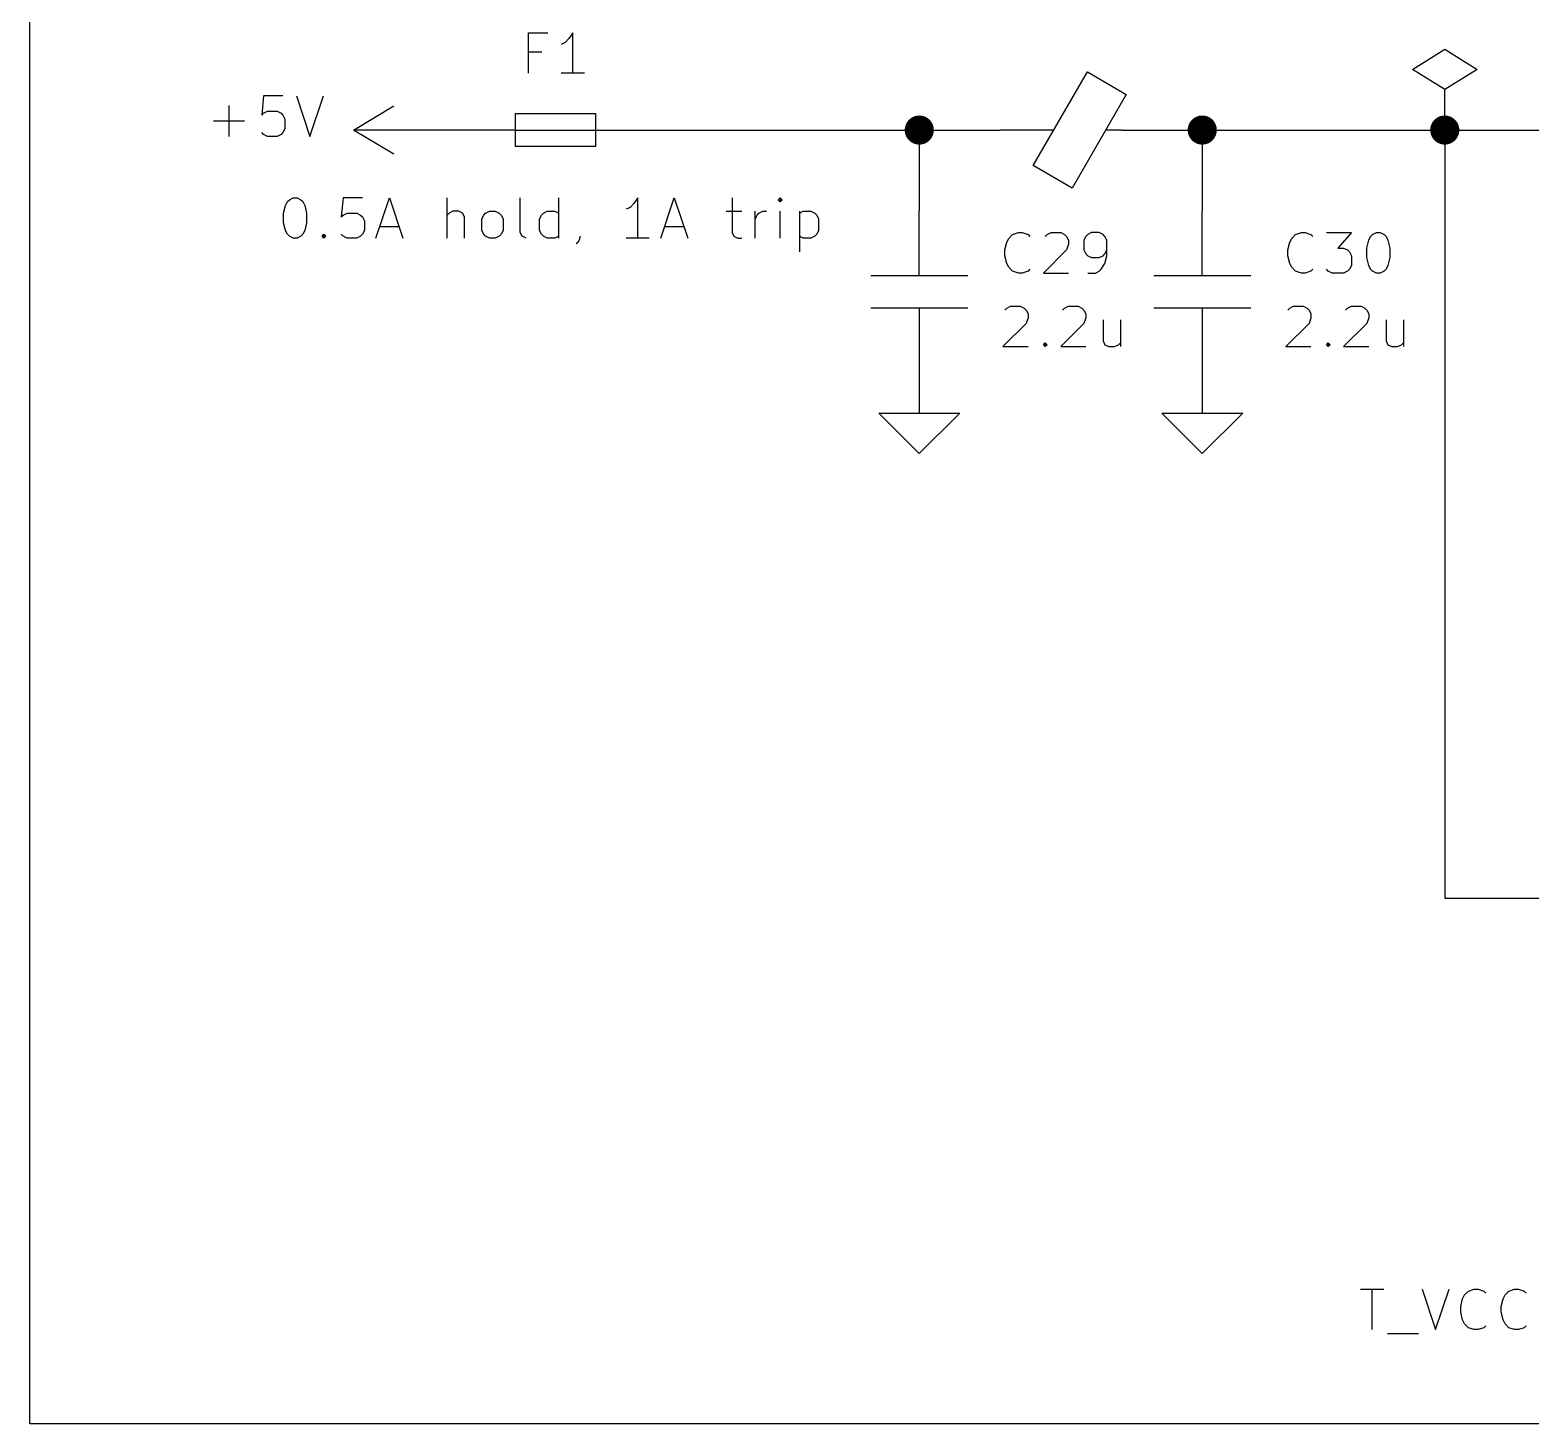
# Model space of a CAD drawing. Extents: x 0.4 to 16.1, y -11.3 to -0.4.
# Drawn here: x 6.3 to 8.155, y -8.35 to -6.626 of the extents above; entities that cross this region are included whole.
import ezdxf

# ---------------------------------------------------------------- set-up
doc = ezdxf.new("R2010")
doc.units = 0
doc.header["$MEASUREMENT"] = 0
for name, color, linetype in [('BLUE3', 171, 'CONTINUOUS'), ('CYAN2', 4, 'CONTINUOUS'), ('GRAY1', 251, 'CONTINUOUS'), ('GREEN3', 91, 'CONTINUOUS'), ('RED2', 1, 'CONTINUOUS')]:
    doc.layers.add(name, color=color, linetype=linetype)

msp = doc.modelspace()

# ---------------------------------------------------------------- linework, layer by layer
at = {"layer": 'BLUE3', "linetype": 'CONTINUOUS'}
for p, q in [((6.3, -8.35), (6.3, -4.85)), ((6.6136, -6.8528), (6.616, -6.8432)), ((6.616, -6.8432), (6.6184, -6.8385)), ((6.6184, -6.8385), (6.6208, -6.8361)), ((6.6208, -6.8361), (6.6255, -6.8337)), ((6.6255, -6.8337), (6.6303, -6.8337)), ((6.6303, -6.8337), (6.6351, -6.8361)), ((6.6351, -6.8361), (6.6374, -6.8385)), ((6.6374, -6.8385), (6.6398, -6.8432)), ((6.6398, -6.8432), (6.6422, -6.8528)), ((6.6874, -6.8337), (6.6851, -6.8575)), ((6.7113, -6.8337), (6.6874, -6.8337)), ((6.7279, -6.8837), (6.7446, -6.8337)), ((6.7446, -6.8337), (6.7613, -6.8837)), ((6.816, -6.8837), (6.816, -6.8337)), ((6.9065, -6.8766), (6.9065, -6.8337)), ((6.9541, -6.8837), (6.9541, -6.8337)), ((7.0422, -6.8456), (7.0374, -6.848)), ((7.047, -6.8409), (7.0422, -6.8456)), ((7.0517, -6.8337), (7.047, -6.8409)), ((7.0517, -6.8837), (7.0517, -6.8337)), ((7.0803, -6.8837), (7.097, -6.8337)), ((7.097, -6.8337), (7.1136, -6.8837)), ((7.1684, -6.8337), (7.1684, -6.8766)), ((7.2279, -6.8337), (7.2255, -6.8361)), ((7.2255, -6.8361), (7.2279, -6.8385)), ((7.2303, -6.8361), (7.2279, -6.8337)), ((7.2279, -6.8337), (7.2279, -6.8385)), ((7.2279, -6.8385), (7.2303, -6.8361)), ((6.6136, -6.8647), (6.6136, -6.8528)), ((6.616, -6.8742), (6.6136, -6.8647)), ((6.6422, -6.8647), (6.6398, -6.8742)), ((6.6422, -6.8528), (6.6422, -6.8647)), ((6.6851, -6.8575), (6.6874, -6.8551)), ((6.6874, -6.8551), (6.6922, -6.8528)), ((6.6922, -6.8528), (6.7041, -6.8528)), ((6.7041, -6.8528), (6.7089, -6.8551)), ((6.7089, -6.8551), (6.7113, -6.8575)), ((6.7113, -6.8575), (6.7136, -6.8623)), ((6.7136, -6.8623), (6.7136, -6.8742)), ((6.8184, -6.8528), (6.816, -6.8551)), ((6.8232, -6.8504), (6.8184, -6.8528)), ((6.8303, -6.8504), (6.8232, -6.8504)), ((6.8351, -6.8528), (6.8303, -6.8504)), ((6.8374, -6.8575), (6.8351, -6.8528)), ((6.8374, -6.8837), (6.8374, -6.8575)), ((6.8589, -6.8599), (6.8612, -6.8551)), ((6.8589, -6.8742), (6.8589, -6.8599)), ((6.8612, -6.8551), (6.8636, -6.8528)), ((6.8636, -6.8528), (6.8684, -6.8504)), ((6.8684, -6.8504), (6.8755, -6.8504)), ((6.8755, -6.8504), (6.8803, -6.8528)), ((6.8803, -6.8528), (6.8827, -6.8551)), ((6.8827, -6.8551), (6.8851, -6.8599)), ((6.8851, -6.8599), (6.8851, -6.8742)), ((6.9303, -6.8599), (6.9327, -6.8551)), ((6.9303, -6.8742), (6.9303, -6.8599)), ((6.9327, -6.8551), (6.9351, -6.8528)), ((6.9351, -6.8528), (6.9398, -6.8504)), ((6.9398, -6.8504), (6.9493, -6.8504)), ((6.9493, -6.8504), (6.9541, -6.8528)), ((7.1612, -6.8504), (7.1803, -6.8504)), ((7.197, -6.8837), (7.197, -6.8504)), ((7.197, -6.8599), (7.1993, -6.8551)), ((7.1993, -6.8551), (7.2017, -6.8528)), ((7.2017, -6.8528), (7.2065, -6.8504)), ((7.2065, -6.8504), (7.2112, -6.8504)), ((7.2279, -6.8837), (7.2279, -6.8504)), ((7.2517, -6.8504), (7.2517, -6.9004)), ((7.2517, -6.8528), (7.2565, -6.8504)), ((7.2565, -6.8504), (7.266, -6.8504)), ((7.266, -6.8504), (7.2708, -6.8528)), ((7.2708, -6.8528), (7.2731, -6.8551)), ((7.2731, -6.8551), (7.2755, -6.8599)), ((7.2755, -6.8599), (7.2755, -6.8742)), ((6.6184, -6.8789), (6.616, -6.8742)), ((6.6208, -6.8813), (6.6184, -6.8789)), ((6.6255, -6.8837), (6.6208, -6.8813)), ((6.6351, -6.8813), (6.6303, -6.8837)), ((6.6374, -6.8789), (6.6351, -6.8813)), ((6.6398, -6.8742), (6.6374, -6.8789)), ((6.6613, -6.8813), (6.6636, -6.8789)), ((6.6636, -6.8837), (6.6613, -6.8813)), ((6.6636, -6.8789), (6.666, -6.8813)), ((6.6636, -6.8789), (6.6636, -6.8837)), ((6.666, -6.8813), (6.6636, -6.8837)), ((6.6874, -6.8813), (6.6851, -6.8789)), ((6.6922, -6.8837), (6.6874, -6.8813)), ((6.7089, -6.8813), (6.7041, -6.8837)), ((6.7113, -6.8789), (6.7089, -6.8813)), ((6.7136, -6.8742), (6.7113, -6.8789)), ((6.7327, -6.8694), (6.7565, -6.8694)), ((6.8612, -6.8789), (6.8589, -6.8742)), ((6.8636, -6.8813), (6.8612, -6.8789)), ((6.8684, -6.8837), (6.8636, -6.8813)), ((6.8803, -6.8813), (6.8755, -6.8837)), ((6.8827, -6.8789), (6.8803, -6.8813)), ((6.8851, -6.8742), (6.8827, -6.8789)), ((6.9089, -6.8813), (6.9065, -6.8766)), ((6.9136, -6.8837), (6.9089, -6.8813)), ((6.9327, -6.8789), (6.9303, -6.8742)), ((6.9351, -6.8813), (6.9327, -6.8789)), ((6.9398, -6.8837), (6.9351, -6.8813)), ((6.9541, -6.8813), (6.9493, -6.8837)), ((6.9803, -6.8813), (6.9803, -6.8837)), ((7.0851, -6.8694), (7.1089, -6.8694)), ((7.1684, -6.8766), (7.1708, -6.8813)), ((7.1708, -6.8813), (7.1755, -6.8837)), ((7.2565, -6.8837), (7.2517, -6.8813)), ((7.2708, -6.8813), (7.266, -6.8837)), ((7.2731, -6.8789), (7.2708, -6.8813)), ((7.2755, -6.8742), (7.2731, -6.8789)), ((6.6303, -6.8837), (6.6255, -6.8837)), ((6.7041, -6.8837), (6.6922, -6.8837)), ((6.8755, -6.8837), (6.8684, -6.8837)), ((6.9493, -6.8837), (6.9398, -6.8837)), ((6.9779, -6.8885), (6.9755, -6.8909)), ((6.9803, -6.8837), (6.9779, -6.8885)), ((7.066, -6.8837), (7.0374, -6.8837)), ((7.1755, -6.8837), (7.1803, -6.8837)), ((7.266, -6.8837), (7.2565, -6.8837)), ((10.95, -8.35), (6.3, -8.35))]:
    msp.add_line(p, q, dxfattribs=at)
at = {"layer": 'CYAN2', "linetype": 'CONTINUOUS'}
for p, q in [((6.9167, -6.6798), (6.9167, -6.6298)), ((6.9167, -6.6298), (6.9405, -6.6298)), ((6.9619, -6.6417), (6.9571, -6.6441)), ((6.9667, -6.6369), (6.9619, -6.6417)), ((6.9714, -6.6298), (6.9667, -6.6369)), ((6.9714, -6.6798), (6.9714, -6.6298)), ((6.9333, -6.6536), (6.9167, -6.6536)), ((6.9857, -6.6798), (6.9571, -6.6798)), ((6.589, -6.7078), (6.5867, -6.7316)), ((6.6129, -6.7078), (6.589, -6.7078)), ((6.6295, -6.7078), (6.6462, -6.7578)), ((6.6462, -6.7578), (6.6629, -6.7078)), ((6.5462, -6.7578), (6.5462, -6.7197)), ((6.5867, -6.7316), (6.589, -6.7292)), ((6.589, -6.7292), (6.5938, -6.7268)), ((6.5938, -6.7268), (6.6057, -6.7268)), ((6.6057, -6.7268), (6.6105, -6.7292)), ((6.6105, -6.7292), (6.6129, -6.7316)), ((6.6129, -6.7316), (6.6152, -6.7364)), ((6.5271, -6.7388), (6.5652, -6.7388)), ((6.589, -6.7554), (6.5867, -6.753)), ((6.6129, -6.753), (6.6105, -6.7554)), ((6.6152, -6.7483), (6.6129, -6.753)), ((6.6152, -6.7364), (6.6152, -6.7483)), ((6.5938, -6.7578), (6.589, -6.7554)), ((6.6057, -6.7578), (6.5938, -6.7578)), ((6.6105, -6.7554), (6.6057, -6.7578)), ((7.5107, -6.8839), (7.5154, -6.8792)), ((7.5107, -6.8839), (7.5154, -6.8792)), ((7.5154, -6.8792), (7.5226, -6.8768)), ((7.5154, -6.8792), (7.5226, -6.8768)), ((7.5226, -6.8768), (7.5273, -6.8768)), ((7.5226, -6.8768), (7.5273, -6.8768)), ((7.5273, -6.8768), (7.5345, -6.8792)), ((7.5273, -6.8768), (7.5345, -6.8792)), ((7.5345, -6.8792), (7.5369, -6.8816)), ((7.5345, -6.8792), (7.5369, -6.8816)), ((7.5559, -6.8816), (7.5583, -6.8792)), ((7.5559, -6.8816), (7.5583, -6.8792)), ((7.5583, -6.8792), (7.563, -6.8768)), ((7.5583, -6.8792), (7.563, -6.8768)), ((7.563, -6.8768), (7.5749, -6.8768)), ((7.563, -6.8768), (7.5749, -6.8768)), ((7.5749, -6.8768), (7.5797, -6.8792)), ((7.5749, -6.8768), (7.5797, -6.8792)), ((7.5797, -6.8792), (7.5821, -6.8816)), ((7.5797, -6.8792), (7.5821, -6.8816)), ((7.5821, -6.8816), (7.5845, -6.8863)), ((7.5821, -6.8816), (7.5845, -6.8863)), ((7.6059, -6.8816), (7.6035, -6.8863)), ((7.6059, -6.8816), (7.6035, -6.8863)), ((7.6083, -6.8792), (7.6059, -6.8816)), ((7.6083, -6.8792), (7.6059, -6.8816)), ((7.613, -6.8768), (7.6083, -6.8792)), ((7.613, -6.8768), (7.6083, -6.8792)), ((7.6226, -6.8768), (7.613, -6.8768)), ((7.6226, -6.8768), (7.613, -6.8768)), ((7.6273, -6.8792), (7.6226, -6.8768)), ((7.6273, -6.8792), (7.6226, -6.8768)), ((7.6297, -6.8816), (7.6273, -6.8792)), ((7.6297, -6.8816), (7.6273, -6.8792)), ((7.6321, -6.8863), (7.6297, -6.8816)), ((7.6321, -6.8863), (7.6297, -6.8816)), ((7.8607, -6.8839), (7.8654, -6.8792)), ((7.8607, -6.8839), (7.8654, -6.8792)), ((7.8654, -6.8792), (7.8726, -6.8768)), ((7.8654, -6.8792), (7.8726, -6.8768)), ((7.8726, -6.8768), (7.8773, -6.8768)), ((7.8726, -6.8768), (7.8773, -6.8768)), ((7.8773, -6.8768), (7.8845, -6.8792)), ((7.8773, -6.8768), (7.8845, -6.8792)), ((7.8845, -6.8792), (7.8869, -6.8816)), ((7.8845, -6.8792), (7.8869, -6.8816)), ((7.9035, -6.8768), (7.9345, -6.8768)), ((7.9035, -6.8768), (7.9345, -6.8768)), ((7.9345, -6.8768), (7.9178, -6.8959)), ((7.9345, -6.8768), (7.9178, -6.8959)), ((7.9559, -6.8863), (7.9583, -6.8816)), ((7.9559, -6.8863), (7.9583, -6.8816)), ((7.9583, -6.8816), (7.9607, -6.8792)), ((7.9583, -6.8816), (7.9607, -6.8792)), ((7.9607, -6.8792), (7.9654, -6.8768)), ((7.9607, -6.8792), (7.9654, -6.8768)), ((7.9654, -6.8768), (7.9702, -6.8768)), ((7.9654, -6.8768), (7.9702, -6.8768)), ((7.9702, -6.8768), (7.9749, -6.8792)), ((7.9702, -6.8768), (7.9749, -6.8792)), ((7.9749, -6.8792), (7.9773, -6.8816)), ((7.9749, -6.8792), (7.9773, -6.8816)), ((7.9773, -6.8816), (7.9797, -6.8863)), ((7.9773, -6.8816), (7.9797, -6.8863)), ((7.5059, -6.8982), (7.5083, -6.8887)), ((7.5059, -6.8982), (7.5083, -6.8887)), ((7.5059, -6.9054), (7.5059, -6.8982)), ((7.5059, -6.9054), (7.5059, -6.8982)), ((7.5083, -6.8887), (7.5107, -6.8839)), ((7.5083, -6.8887), (7.5107, -6.8839)), ((7.5821, -6.8982), (7.5535, -6.9268)), ((7.5821, -6.8982), (7.5535, -6.9268)), ((7.5845, -6.8911), (7.5821, -6.8982)), ((7.5845, -6.8911), (7.5821, -6.8982)), ((7.5845, -6.8863), (7.5845, -6.8911)), ((7.5845, -6.8863), (7.5845, -6.8911)), ((7.6035, -6.8863), (7.6035, -6.8982)), ((7.6035, -6.8863), (7.6035, -6.8982)), ((7.6035, -6.8982), (7.6059, -6.903)), ((7.6035, -6.8982), (7.6059, -6.903)), ((7.6297, -6.903), (7.6321, -6.8982)), ((7.6297, -6.903), (7.6321, -6.8982)), ((7.6321, -6.9054), (7.6321, -6.8863)), ((7.6321, -6.9054), (7.6321, -6.8863)), ((7.8559, -6.8982), (7.8583, -6.8887)), ((7.8559, -6.8982), (7.8583, -6.8887)), ((7.8559, -6.9054), (7.8559, -6.8982)), ((7.8559, -6.9054), (7.8559, -6.8982)), ((7.8583, -6.8887), (7.8607, -6.8839)), ((7.8583, -6.8887), (7.8607, -6.8839)), ((7.9178, -6.8959), (7.9249, -6.8959)), ((7.9178, -6.8959), (7.9249, -6.8959)), ((7.9249, -6.8959), (7.9297, -6.8982)), ((7.9249, -6.8959), (7.9297, -6.8982)), ((7.9297, -6.8982), (7.9321, -6.9006)), ((7.9297, -6.8982), (7.9321, -6.9006)), ((7.9321, -6.9006), (7.9345, -6.9054)), ((7.9321, -6.9006), (7.9345, -6.9054)), ((7.9535, -6.8959), (7.9559, -6.8863)), ((7.9535, -6.8959), (7.9559, -6.8863)), ((7.9535, -6.9078), (7.9535, -6.8959)), ((7.9535, -6.9078), (7.9535, -6.8959)), ((7.9797, -6.8863), (7.9821, -6.8959)), ((7.9797, -6.8863), (7.9821, -6.8959)), ((7.9821, -6.8959), (7.9821, -6.9078)), ((7.9821, -6.8959), (7.9821, -6.9078)), ((7.5083, -6.9149), (7.5059, -6.9054)), ((7.5083, -6.9149), (7.5059, -6.9054)), ((7.5107, -6.9197), (7.5083, -6.9149)), ((7.5107, -6.9197), (7.5083, -6.9149)), ((7.5154, -6.9244), (7.5107, -6.9197)), ((7.5154, -6.9244), (7.5107, -6.9197)), ((7.6059, -6.903), (7.6083, -6.9054)), ((7.6059, -6.903), (7.6083, -6.9054)), ((7.6083, -6.9054), (7.613, -6.9078)), ((7.6083, -6.9054), (7.613, -6.9078)), ((7.613, -6.9078), (7.6226, -6.9078)), ((7.613, -6.9078), (7.6226, -6.9078)), ((7.6226, -6.9078), (7.6273, -6.9054)), ((7.6226, -6.9078), (7.6273, -6.9054)), ((7.6249, -6.922), (7.6297, -6.9149)), ((7.6249, -6.922), (7.6297, -6.9149)), ((7.6273, -6.9054), (7.6297, -6.903)), ((7.6273, -6.9054), (7.6297, -6.903)), ((7.6297, -6.9149), (7.6321, -6.9054)), ((7.6297, -6.9149), (7.6321, -6.9054)), ((7.8583, -6.9149), (7.8559, -6.9054)), ((7.8583, -6.9149), (7.8559, -6.9054)), ((7.8607, -6.9197), (7.8583, -6.9149)), ((7.8607, -6.9197), (7.8583, -6.9149)), ((7.8654, -6.9244), (7.8607, -6.9197)), ((7.8654, -6.9244), (7.8607, -6.9197)), ((7.9345, -6.9173), (7.9321, -6.922)), ((7.9345, -6.9173), (7.9321, -6.922)), ((7.9345, -6.9054), (7.9345, -6.9173)), ((7.9345, -6.9054), (7.9345, -6.9173)), ((7.9559, -6.9173), (7.9535, -6.9078)), ((7.9559, -6.9173), (7.9535, -6.9078)), ((7.9583, -6.922), (7.9559, -6.9173)), ((7.9583, -6.922), (7.9559, -6.9173)), ((7.9797, -6.9173), (7.9773, -6.922)), ((7.9797, -6.9173), (7.9773, -6.922)), ((7.9821, -6.9078), (7.9797, -6.9173)), ((7.9821, -6.9078), (7.9797, -6.9173)), ((7.5226, -6.9268), (7.5154, -6.9244)), ((7.5226, -6.9268), (7.5154, -6.9244)), ((7.5273, -6.9268), (7.5226, -6.9268)), ((7.5273, -6.9268), (7.5226, -6.9268)), ((7.5345, -6.9244), (7.5273, -6.9268)), ((7.5345, -6.9244), (7.5273, -6.9268)), ((7.5369, -6.922), (7.5345, -6.9244)), ((7.5369, -6.922), (7.5345, -6.9244)), ((7.5535, -6.9268), (7.5845, -6.9268)), ((7.5535, -6.9268), (7.5845, -6.9268)), ((7.6083, -6.9268), (7.6178, -6.9268)), ((7.6083, -6.9268), (7.6178, -6.9268)), ((7.6178, -6.9268), (7.6226, -6.9244)), ((7.6178, -6.9268), (7.6226, -6.9244)), ((7.6226, -6.9244), (7.6249, -6.922)), ((7.6226, -6.9244), (7.6249, -6.922)), ((7.8726, -6.9268), (7.8654, -6.9244)), ((7.8726, -6.9268), (7.8654, -6.9244)), ((7.8773, -6.9268), (7.8726, -6.9268)), ((7.8773, -6.9268), (7.8726, -6.9268)), ((7.8845, -6.9244), (7.8773, -6.9268)), ((7.8845, -6.9244), (7.8773, -6.9268)), ((7.8869, -6.922), (7.8845, -6.9244)), ((7.8869, -6.922), (7.8845, -6.9244)), ((7.9059, -6.9244), (7.9035, -6.922)), ((7.9059, -6.9244), (7.9035, -6.922)), ((7.9107, -6.9268), (7.9059, -6.9244)), ((7.9107, -6.9268), (7.9059, -6.9244)), ((7.9249, -6.9268), (7.9107, -6.9268)), ((7.9249, -6.9268), (7.9107, -6.9268)), ((7.9297, -6.9244), (7.9249, -6.9268)), ((7.9297, -6.9244), (7.9249, -6.9268)), ((7.9321, -6.922), (7.9297, -6.9244)), ((7.9321, -6.922), (7.9297, -6.9244)), ((7.9607, -6.9244), (7.9583, -6.922)), ((7.9607, -6.9244), (7.9583, -6.922)), ((7.9654, -6.9268), (7.9607, -6.9244)), ((7.9654, -6.9268), (7.9607, -6.9244)), ((7.9702, -6.9268), (7.9654, -6.9268)), ((7.9702, -6.9268), (7.9654, -6.9268)), ((7.9749, -6.9244), (7.9702, -6.9268)), ((7.9749, -6.9244), (7.9702, -6.9268)), ((7.9773, -6.922), (7.9749, -6.9244)), ((7.9773, -6.922), (7.9749, -6.9244)), ((7.5059, -6.9726), (7.5083, -6.9702)), ((7.5059, -6.9726), (7.5083, -6.9702)), ((7.5083, -6.9702), (7.513, -6.9678)), ((7.5083, -6.9702), (7.513, -6.9678)), ((7.513, -6.9678), (7.5249, -6.9678)), ((7.513, -6.9678), (7.5249, -6.9678)), ((7.5249, -6.9678), (7.5297, -6.9702)), ((7.5249, -6.9678), (7.5297, -6.9702)), ((7.5297, -6.9702), (7.5321, -6.9726)), ((7.5297, -6.9702), (7.5321, -6.9726)), ((7.5321, -6.9726), (7.5345, -6.9773)), ((7.5321, -6.9726), (7.5345, -6.9773)), ((7.5773, -6.9726), (7.5797, -6.9702)), ((7.5773, -6.9726), (7.5797, -6.9702)), ((7.5797, -6.9702), (7.5845, -6.9678)), ((7.5797, -6.9702), (7.5845, -6.9678)), ((7.5845, -6.9678), (7.5964, -6.9678)), ((7.5845, -6.9678), (7.5964, -6.9678)), ((7.5964, -6.9678), (7.6011, -6.9702)), ((7.5964, -6.9678), (7.6011, -6.9702)), ((7.6011, -6.9702), (7.6035, -6.9726)), ((7.6011, -6.9702), (7.6035, -6.9726)), ((7.6035, -6.9726), (7.6059, -6.9773)), ((7.6035, -6.9726), (7.6059, -6.9773)), ((7.8559, -6.9726), (7.8583, -6.9702)), ((7.8559, -6.9726), (7.8583, -6.9702)), ((7.8583, -6.9702), (7.863, -6.9678)), ((7.8583, -6.9702), (7.863, -6.9678)), ((7.863, -6.9678), (7.8749, -6.9678)), ((7.863, -6.9678), (7.8749, -6.9678)), ((7.8749, -6.9678), (7.8797, -6.9702)), ((7.8749, -6.9678), (7.8797, -6.9702)), ((7.8797, -6.9702), (7.8821, -6.9726)), ((7.8797, -6.9702), (7.8821, -6.9726)), ((7.8821, -6.9726), (7.8845, -6.9773)), ((7.8821, -6.9726), (7.8845, -6.9773)), ((7.9273, -6.9726), (7.9297, -6.9702)), ((7.9273, -6.9726), (7.9297, -6.9702)), ((7.9297, -6.9702), (7.9345, -6.9678)), ((7.9297, -6.9702), (7.9345, -6.9678)), ((7.9345, -6.9678), (7.9464, -6.9678)), ((7.9345, -6.9678), (7.9464, -6.9678)), ((7.9464, -6.9678), (7.9511, -6.9702)), ((7.9464, -6.9678), (7.9511, -6.9702)), ((7.9511, -6.9702), (7.9535, -6.9726)), ((7.9511, -6.9702), (7.9535, -6.9726)), ((7.9535, -6.9726), (7.9559, -6.9773)), ((7.9535, -6.9726), (7.9559, -6.9773)), ((7.5321, -6.9892), (7.5035, -7.0178)), ((7.5321, -6.9892), (7.5035, -7.0178)), ((7.5345, -6.9821), (7.5321, -6.9892)), ((7.5345, -6.9821), (7.5321, -6.9892)), ((7.5345, -6.9773), (7.5345, -6.9821)), ((7.5345, -6.9773), (7.5345, -6.9821)), ((7.6035, -6.9892), (7.5749, -7.0178)), ((7.6035, -6.9892), (7.5749, -7.0178)), ((7.6059, -6.9821), (7.6035, -6.9892)), ((7.6059, -6.9821), (7.6035, -6.9892)), ((7.6059, -6.9773), (7.6059, -6.9821)), ((7.6059, -6.9773), (7.6059, -6.9821)), ((7.6273, -6.9845), (7.6273, -7.0107)), ((7.6273, -6.9845), (7.6273, -7.0107)), ((7.6488, -6.9845), (7.6488, -7.0178)), ((7.6488, -6.9845), (7.6488, -7.0178)), ((7.8821, -6.9892), (7.8535, -7.0178)), ((7.8821, -6.9892), (7.8535, -7.0178)), ((7.8845, -6.9821), (7.8821, -6.9892)), ((7.8845, -6.9821), (7.8821, -6.9892)), ((7.8845, -6.9773), (7.8845, -6.9821)), ((7.8845, -6.9773), (7.8845, -6.9821)), ((7.9535, -6.9892), (7.9249, -7.0178)), ((7.9535, -6.9892), (7.9249, -7.0178)), ((7.9559, -6.9821), (7.9535, -6.9892)), ((7.9559, -6.9821), (7.9535, -6.9892)), ((7.9559, -6.9773), (7.9559, -6.9821)), ((7.9559, -6.9773), (7.9559, -6.9821)), ((7.9773, -6.9845), (7.9773, -7.0107)), ((7.9773, -6.9845), (7.9773, -7.0107)), ((7.9988, -6.9845), (7.9988, -7.0178)), ((7.9988, -6.9845), (7.9988, -7.0178)), ((7.5535, -7.0154), (7.5559, -7.013)), ((7.5535, -7.0154), (7.5559, -7.013)), ((7.5559, -7.013), (7.5583, -7.0154)), ((7.5559, -7.013), (7.5559, -7.0178)), ((7.5559, -7.013), (7.5583, -7.0154)), ((7.5559, -7.013), (7.5559, -7.0178)), ((7.6273, -7.0107), (7.6297, -7.0154)), ((7.6273, -7.0107), (7.6297, -7.0154)), ((7.6464, -7.0154), (7.6488, -7.013)), ((7.6464, -7.0154), (7.6488, -7.013)), ((7.9035, -7.0154), (7.9059, -7.013)), ((7.9035, -7.0154), (7.9059, -7.013)), ((7.9059, -7.013), (7.9083, -7.0154)), ((7.9059, -7.013), (7.9059, -7.0178)), ((7.9059, -7.013), (7.9083, -7.0154)), ((7.9059, -7.013), (7.9059, -7.0178)), ((7.9773, -7.0107), (7.9797, -7.0154)), ((7.9773, -7.0107), (7.9797, -7.0154)), ((7.9964, -7.0154), (7.9988, -7.013)), ((7.9964, -7.0154), (7.9988, -7.013)), ((7.5035, -7.0178), (7.5345, -7.0178)), ((7.5035, -7.0178), (7.5345, -7.0178)), ((7.5559, -7.0178), (7.5535, -7.0154)), ((7.5559, -7.0178), (7.5535, -7.0154)), ((7.5583, -7.0154), (7.5559, -7.0178)), ((7.5583, -7.0154), (7.5559, -7.0178)), ((7.5749, -7.0178), (7.6059, -7.0178)), ((7.5749, -7.0178), (7.6059, -7.0178)), ((7.6297, -7.0154), (7.6345, -7.0178)), ((7.6297, -7.0154), (7.6345, -7.0178)), ((7.6345, -7.0178), (7.6416, -7.0178)), ((7.6345, -7.0178), (7.6416, -7.0178)), ((7.6416, -7.0178), (7.6464, -7.0154)), ((7.6416, -7.0178), (7.6464, -7.0154)), ((7.8535, -7.0178), (7.8845, -7.0178)), ((7.8535, -7.0178), (7.8845, -7.0178)), ((7.9059, -7.0178), (7.9035, -7.0154)), ((7.9059, -7.0178), (7.9035, -7.0154)), ((7.9083, -7.0154), (7.9059, -7.0178)), ((7.9083, -7.0154), (7.9059, -7.0178)), ((7.9249, -7.0178), (7.9559, -7.0178)), ((7.9249, -7.0178), (7.9559, -7.0178)), ((7.9797, -7.0154), (7.9845, -7.0178)), ((7.9797, -7.0154), (7.9845, -7.0178)), ((7.9845, -7.0178), (7.9916, -7.0178)), ((7.9845, -7.0178), (7.9916, -7.0178)), ((7.9916, -7.0178), (7.9964, -7.0154)), ((7.9916, -7.0178), (7.9964, -7.0154))]:
    msp.add_line(p, q, dxfattribs=at)
at = {"layer": 'GRAY1', "linetype": 'CONTINUOUS'}
for p, q in [((7.9459, -8.1833), (7.9745, -8.1833)), ((7.9602, -8.2333), (7.9602, -8.1833)), ((8.0221, -8.1833), (8.0387, -8.2333)), ((8.0387, -8.2333), (8.0554, -8.1833)), ((8.0697, -8.2047), (8.0721, -8.1952)), ((8.0721, -8.1952), (8.0745, -8.1904)), ((8.0745, -8.1904), (8.0792, -8.1857)), ((8.0792, -8.1857), (8.0864, -8.1833)), ((8.0864, -8.1833), (8.0911, -8.1833)), ((8.0911, -8.1833), (8.0983, -8.1857)), ((8.0983, -8.1857), (8.1006, -8.1881)), ((8.1197, -8.2047), (8.1221, -8.1952)), ((8.1221, -8.1952), (8.1245, -8.1904)), ((8.1245, -8.1904), (8.1292, -8.1857)), ((8.1292, -8.1857), (8.1364, -8.1833)), ((8.1364, -8.1833), (8.1411, -8.1833)), ((8.1411, -8.1833), (8.1483, -8.1857)), ((8.1483, -8.1857), (8.1506, -8.1881)), ((8.0697, -8.2119), (8.0697, -8.2047)), ((8.0721, -8.2214), (8.0697, -8.2119)), ((8.1197, -8.2119), (8.1197, -8.2047)), ((8.1221, -8.2214), (8.1197, -8.2119)), ((8.0745, -8.2262), (8.0721, -8.2214)), ((8.0792, -8.2309), (8.0745, -8.2262)), ((8.0864, -8.2333), (8.0792, -8.2309)), ((8.0911, -8.2333), (8.0864, -8.2333)), ((8.0983, -8.2309), (8.0911, -8.2333)), ((8.1006, -8.2285), (8.0983, -8.2309)), ((8.1245, -8.2262), (8.1221, -8.2214)), ((8.1292, -8.2309), (8.1245, -8.2262)), ((8.1364, -8.2333), (8.1292, -8.2309)), ((8.1411, -8.2333), (8.1364, -8.2333)), ((8.1483, -8.2309), (8.1411, -8.2333)), ((8.1506, -8.2285), (8.1483, -8.2309)), ((7.9792, -8.2381), (8.0173, -8.2381))]:
    msp.add_line(p, q, dxfattribs=at)
at = {"layer": 'GREEN3', "linetype": 'CONTINUOUS'}
for p, q in [((6.85, -6.75), (6.8, -6.75)), ((7.05, -6.75), (7.4, -6.75)), ((7.4, -6.75), (7.4, -6.85)), ((7.4, -6.75), (7.5, -6.75)), ((7.7, -6.75), (7.75, -6.75)), ((7.75, -6.75), (7.75, -6.85)), ((7.75, -6.75), (8.05, -6.75)), ((8.05, -6.75), (8.05, -7.7)), ((8.05, -6.75), (8.25, -6.75)), ((8.05, -7.7), (8.25, -7.7))]:
    msp.add_line(p, q, dxfattribs=at)
at = {"layer": 'GREEN3', "const_width": 0.018}
for points in [[(7.391, -6.75, 1), (7.409, -6.75, 1)], [(7.741, -6.75, 1), (7.759, -6.75, 1)], [(8.041, -6.75, 1), (8.059, -6.75, 1)]]:
    msp.add_lwpolyline(points, format="xyb", close=True, dxfattribs=at)
at = {"layer": 'RED2', "linetype": 'CONTINUOUS'}
for p, q in [((8.01, -6.675), (8.05, -6.65)), ((8.05, -6.65), (8.09, -6.675)), ((7.541, -6.794), (7.608, -6.678)), ((7.608, -6.678), (7.656, -6.706)), ((8.05, -6.7), (8.01, -6.675)), ((8.09, -6.675), (8.05, -6.7)), ((7.656, -6.706), (7.589, -6.822)), ((8.05, -6.75), (8.05, -6.7)), ((6.7, -6.75), (6.75, -6.72)), ((6.9, -6.73), (6.9, -6.77)), ((7, -6.73), (6.9, -6.73)), ((7, -6.77), (7, -6.73)), ((6.75, -6.78), (6.7, -6.75)), ((6.8, -6.75), (6.7, -6.75)), ((6.9, -6.75), (6.85, -6.75)), ((6.9, -6.75), (7, -6.75)), ((7, -6.75), (7.05, -6.75)), ((7.55, -6.75), (7.5, -6.75)), ((7.565, -6.75), (7.549, -6.75)), ((7.65, -6.75), (7.631, -6.75)), ((7.65, -6.75), (7.7, -6.75)), ((6.9, -6.77), (7, -6.77)), ((7.589, -6.822), (7.541, -6.794)), ((7.4, -6.93), (7.4, -6.85)), ((7.4, -6.93), (7.4, -6.85)), ((7.75, -6.93), (7.75, -6.85)), ((7.75, -6.93), (7.75, -6.85)), ((7.34, -6.93), (7.46, -6.93)), ((7.69, -6.93), (7.81, -6.93)), ((7.34, -6.97), (7.46, -6.97)), ((7.4, -6.97), (7.4, -7.05)), ((7.4, -6.97), (7.4, -7.05)), ((7.69, -6.97), (7.81, -6.97)), ((7.75, -6.97), (7.75, -7.05)), ((7.75, -6.97), (7.75, -7.05)), ((7.4, -7.05), (7.4, -7.1)), ((7.75, -7.05), (7.75, -7.1)), ((7.4, -7.15), (7.35, -7.1)), ((7.35, -7.1), (7.4, -7.1)), ((7.4, -7.1), (7.45, -7.1)), ((7.45, -7.1), (7.4, -7.15)), ((7.75, -7.15), (7.7, -7.1)), ((7.7, -7.1), (7.75, -7.1)), ((7.75, -7.1), (7.8, -7.1)), ((7.8, -7.1), (7.75, -7.15))]:
    msp.add_line(p, q, dxfattribs=at)

doc.saveas('drawing.dxf')
